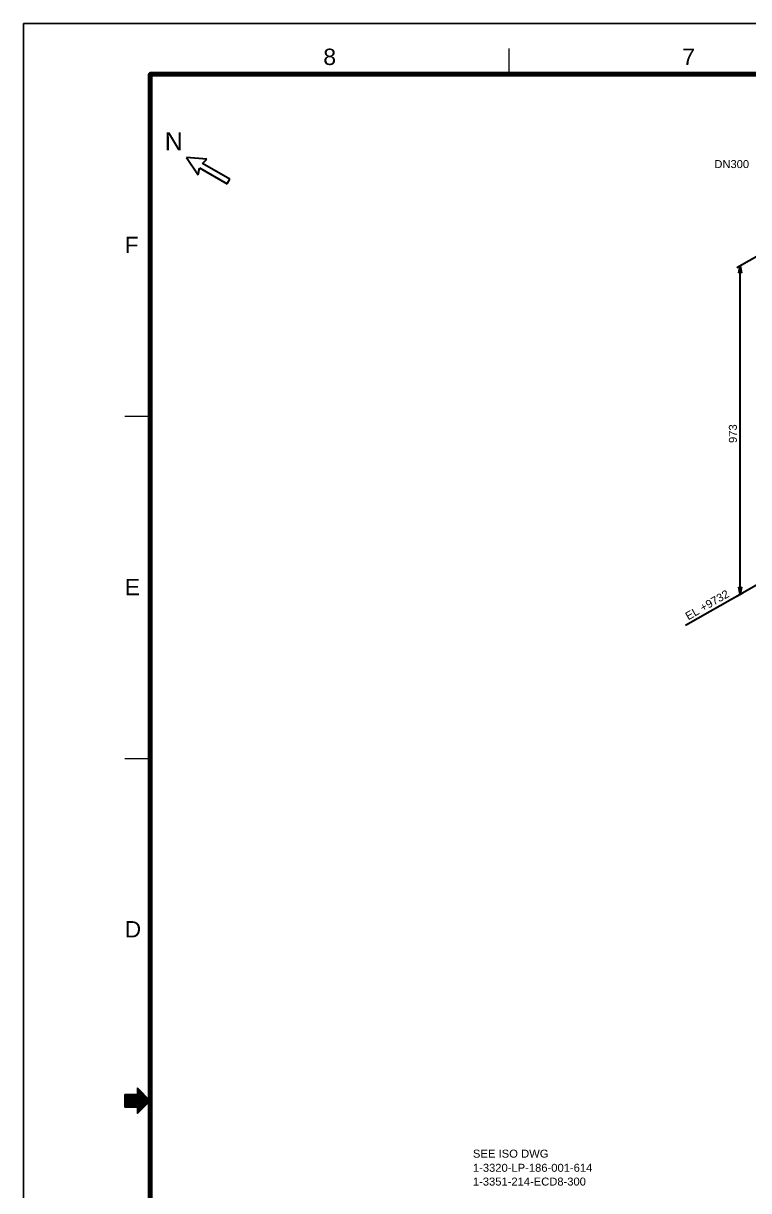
# Model space of a CAD drawing. Header units: inches. Extents: x 0 to 841, y 0 to 594.
# Drawn here: x 0 to 200.1, y 272.2 to 594 of the extents above; entities that cross this region are included whole.
import ezdxf
from ezdxf.enums import TextEntityAlignment as Align

# ---------------------------------------------------------------- set-up
doc = ezdxf.new("R2010")
doc.units = ezdxf.units.IN
doc.header["$MEASUREMENT"] = 0
for name, color, linetype in [('AD1', 7, 'Continuous'), ('AD2', 7, 'Continuous'), ('BG Border', 7, 'Continuous'), ('DIMLINES', 7, 'Continuous'), ('DIMTEXT', 7, 'Continuous'), ('FRAME', 7, 'Continuous'), ('ISOTEXT', 7, 'Continuous')]:
    doc.layers.add(name, color=color, linetype=linetype)
doc.styles.add('Arial', font='arial.ttf')

msp = doc.modelspace()

# ---------------------------------------------------------------- linework, layer by layer
at = {"layer": 'AD1', "color": 4, "linetype": 'Continuous', "lineweight": 30}
for p, q in [((197.72, 436.6), (197.32, 438.52)), ((198.12, 438.52), (197.72, 436.6))]:
    msp.add_line(p, q, dxfattribs=at)
at = {"layer": 'AD2', "color": 4, "linetype": 'Continuous', "lineweight": 30}
for p, q in [((197.32, 525.24), (197.72, 527.16)), ((197.72, 527.16), (198.12, 525.24))]:
    msp.add_line(p, q, dxfattribs=at)
at = {"layer": 'BG Border', "color": 7, "linetype": 'Continuous', "lineweight": 25}
for p, q in [((0, 594), (841, 594)), ((0, 0), (0, 594)), ((31.5, 298.75), (31.5, 300.5)), ((31.5, 300.5), (35, 297)), ((27.98, 295.25), (27.98, 298.75)), ((27.98, 298.75), (31.5, 298.75)), ((35, 297), (31.5, 293.5)), ((31.5, 295.25), (27.98, 295.25)), ((31.5, 293.5), (31.5, 295.25))]:
    msp.add_line(p, q, dxfattribs=at)
at = {"layer": 'BG Border', "color": 7, "linetype": 'Continuous', "lineweight": 13}
for p, q in [((134, 580), (134, 587.02)), ((27.98, 485.67), (35, 485.67)), ((27.98, 391.33), (35, 391.33)), ((31.5, 300.39), (31.61, 300.39)), ((31.5, 300.19), (31.81, 300.19)), ((31.5, 299.99), (32.01, 299.99)), ((31.5, 299.79), (32.21, 299.79)), ((31.5, 299.59), (32.41, 299.59)), ((31.5, 299.39), (32.61, 299.39)), ((27.98, 298.59), (33.41, 298.59)), ((27.98, 298.39), (33.61, 298.39)), ((27.98, 298.19), (33.81, 298.19)), ((27.98, 297.99), (34.01, 297.99)), ((27.98, 297.79), (34.21, 297.79)), ((27.98, 297.59), (34.41, 297.59)), ((27.98, 297.39), (34.61, 297.39)), ((27.98, 297.19), (34.81, 297.19)), ((27.98, 296.99), (34.99, 296.99)), ((27.98, 296.79), (34.79, 296.79)), ((27.98, 296.59), (34.59, 296.59)), ((27.98, 296.39), (34.39, 296.39)), ((27.98, 296.19), (34.19, 296.19)), ((31.5, 299.19), (32.81, 299.19)), ((31.5, 298.99), (33.01, 298.99)), ((31.5, 298.79), (33.21, 298.79)), ((27.98, 295.99), (33.99, 295.99)), ((27.98, 295.79), (33.79, 295.79)), ((27.98, 295.59), (33.59, 295.59)), ((27.98, 295.39), (33.39, 295.39)), ((31.5, 295.19), (33.19, 295.19)), ((31.5, 294.99), (32.99, 294.99)), ((31.5, 294.79), (32.79, 294.79)), ((31.5, 294.59), (32.59, 294.59)), ((31.5, 294.39), (32.39, 294.39)), ((31.5, 294.19), (32.19, 294.19)), ((31.5, 293.99), (31.99, 293.99)), ((31.5, 293.79), (31.79, 293.79)), ((31.5, 293.59), (31.59, 293.59))]:
    msp.add_line(p, q, dxfattribs=at)
at = {"layer": 'BG Border', "color": 3, "linetype": 'Continuous', "lineweight": 120}
for p, q in [((35, 580), (827, 580)), ((35, 14), (35, 580))]:
    msp.add_line(p, q, dxfattribs=at)
msp.add_lwpolyline([(827, 580), (35, 580), (35, 14), (827, 14)], close=True, dxfattribs=at)
at = {"layer": 'DIMLINES', "color": 7, "linetype": 'Continuous', "lineweight": 30}
for p, q in [((196.84, 526.68), (211.4, 535.08)), ((198.12, 525.24), (197.32, 525.24)), ((212.2, 444.92), (199, 437.32)), ((197.32, 438.52), (198.12, 438.52)), ((199, 437.32), (182.68, 427.96)), ((196.84, 436.12), (198.44, 437))]:
    msp.add_line(p, q, dxfattribs=at)
at = {"layer": 'DL', "color": 4, "linetype": 'Continuous', "lineweight": 30}
msp.add_line((197.72, 436.6), (197.72, 527.16), dxfattribs=at)
at = {"layer": 'FRAME', "color": 2, "linetype": 'Continuous', "lineweight": 30}
for p, q in [((45, 557), (48.2, 552.2)), ((50.6, 556.6), (45, 557)), ((48.2, 552.2), (48.6, 554.2)), ((48.6, 554.2), (56.2, 549.8)), ((49.4, 555.4), (50.6, 556.6)), ((57, 551), (49.4, 555.4)), ((56.2, 549.8), (57, 551))]:
    msp.add_line(p, q, dxfattribs=at)

# ---------------------------------------------------------------- texts
at = {"layer": 'BG Border', "color": 3, "style": 'Arial', "width": 1.008516}
for s, p in [('8', (84.5, 587.02)), ('7', (183.5, 587.02))]:
    msp.add_text(s, height=4.5, dxfattribs=at).set_placement(p, align=Align.TOP_CENTER)
at = {"layer": 'BG Border', "color": 3, "style": 'Arial'}
for s, width, p in [('F', 0.993934, (27.98, 532.93)), ('E', 1.004063, (27.98, 438.6)), ('D', 0.992063, (27.98, 344.26))]:
    msp.add_text(s, height=4.5, dxfattribs=dict(at, width=width)).set_placement(p, align=Align.MIDDLE_LEFT)
at = {"layer": 'DIMTEXT', "color": 2, "style": 'Arial', "width": 1.008516}
msp.add_text('973', height=2.2, rotation=90, dxfattribs=at).set_placement((196.8, 478.3))
at = {"layer": 'FRAME', "color": 2, "style": 'Arial', "width": 0.992063}
msp.add_text('N', height=5, dxfattribs=at).set_placement((39, 559))
at = {"layer": 'ISOTEXT', "color": 2, "style": 'Arial'}
for s, width, p in [('DN300', 1.000881, (190.6, 554.1)), ('SEE ISO DWG', 1.00983, (124, 281.3)), ('1-3320-LP-186-001-614', 1.004063, (124, 277.4)), ('1-3351-214-ECD8-300', 1.00235, (124, 273.6))]:
    msp.add_text(s, height=2.2, dxfattribs=dict(at, width=width)).set_placement(p)
at = {"layer": 'ISOTEXT', "color": 2, "style": 'Arial', "width": 1.004902}
msp.add_text('EL +9732', height=2.2, rotation=30, dxfattribs=at).set_placement((183.4, 429.4))

doc.saveas('drawing.dxf')
